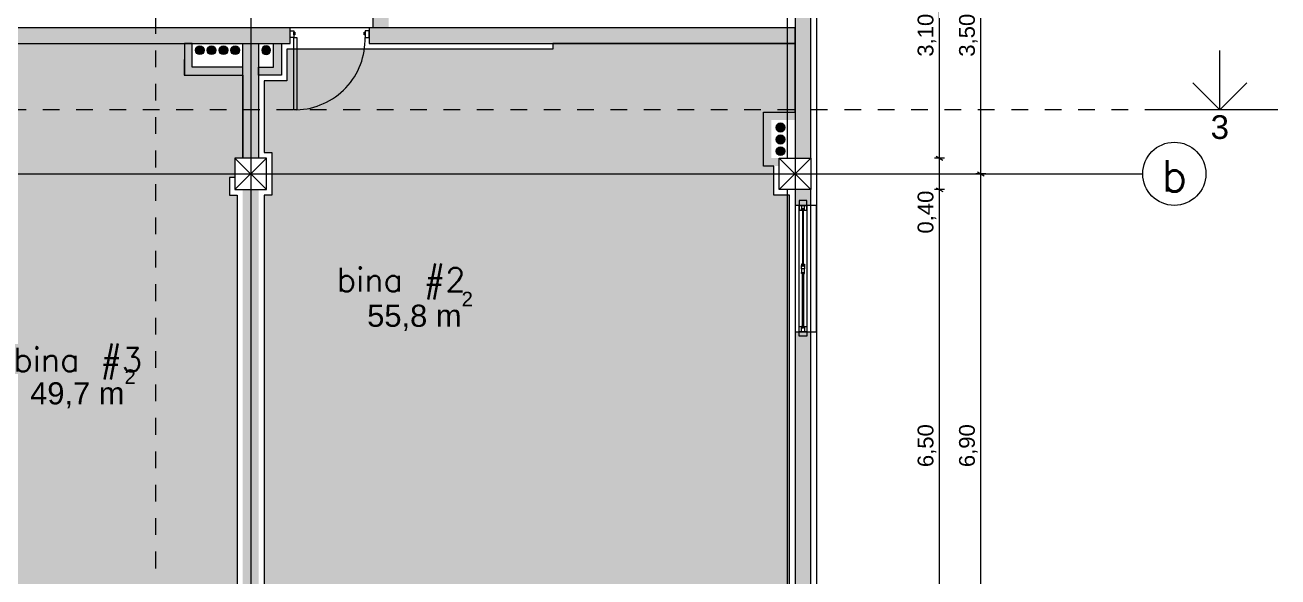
# Model space of a CAD drawing. Header units: metres. Extents: x 476297 to 476657, y 4620828 to 4621206.
# Drawn here: x 476422.5 to 476438.38, y 4621028.39 to 4621035.38 of the extents above; entities that cross this region are included whole.
import ezdxf

# ---------------------------------------------------------------- set-up
doc = ezdxf.new("R2010")
doc.units = ezdxf.units.M
doc.header["$MEASUREMENT"] = 0
doc.linetypes.add('Dashed', pattern=[0.423333, 0.211667, -0.211667])
for name, color, linetype in [('0_Pen_No__42_Pen_No__250', 7, 'Continuous'), ('2D Drafting - General_Pen_No__1', 7, 'Continuous'), ('2D Drafting - General_Pen_No__1_Pen_No__7', 7, 'Continuous'), ('2D Drafting - General_Pen_No__250_Pen_No__7', 7, 'Continuous'), ('Annotation - Text_Pen_No__7', 7, 'Continuous'), ('Doors_Pen_No__7_Pen_No__7', 7, 'Continuous'), ('G-Anno-Nplt', 7, 'Continuous'), ('kar-panjara_Pen_No__7_Pen_No__7', 7, 'Continuous'), ('New.', 7, 'Continuous'), ('New0_Pen_No__250', 7, 'Continuous'), ('Newreg_nak', 7, 'Continuous'), ('Newshenobebi', 7, 'Continuous'), ('shaxtebi da milebi_Pen_No__1_Pen_No__1', 7, 'Continuous'), ('shaxtebi da milebi_Pen_No__5_Pen_No__250', 7, 'Continuous'), ('shaxtebi da milebi_Pen_No__5_Pen_No__5', 7, 'Continuous'), ('zoma', 7, 'Continuous'), ('zoma_Pen_No__5', 7, 'Continuous')]:
    doc.layers.add(name, color=color, linetype=linetype)
doc.styles.add('GENERATED_STYLE_1', font='arial.ttf')
doc.styles.add('GENERATED_STYLE_2', font='arial.ttf')
doc.dimstyles.new('GENERATED_STYLE__1', dxfattribs={"dimtxt": 0.2, "dimasz": 0.064421, "dimexe": 0.18, "dimexo": 0.003, "dimgap": 0.09, "dimtad": 1, "dimtih": 1, "dimtoh": 1, "dimzin": 0, "dimdsep": 46, "dimtxsty": 'GENERATED_STYLE_2', "dimblk": 'ARROWHEAD_2', "dimblk1": 'ARROWHEAD_2', "dimblk2": 'ARROWHEAD_2', "dimcen": 0.09, "dimclrd": 142, "dimclre": 142, "dimclrt": 142, "dimadec": 0, "dimazin": 0, "dimtfac": 1, "dimtdec": 4, "dimtmove": 0, "dimatfit": 3, "dimfxl": 1, "dimtolj": 1, "dimtzin": 0, "dimarcsym": 0})
doc.dimstyles.new('GENERATED_STYLE__11', dxfattribs={"dimtxt": 0.2, "dimasz": 0.064421, "dimexe": 0.18, "dimexo": 0.003, "dimgap": 0.09, "dimtad": 1, "dimzin": 0, "dimdsep": 46, "dimtxsty": 'GENERATED_STYLE_2', "dimblk": 'ARROWHEAD_2', "dimblk1": 'ARROWHEAD_2', "dimblk2": 'ARROWHEAD_2', "dimcen": 0.09, "dimclrd": 142, "dimclre": 142, "dimclrt": 142, "dimadec": 0, "dimazin": 0, "dimtfac": 1, "dimtdec": 4, "dimtmove": 0, "dimatfit": 3, "dimfxl": 1, "dimtolj": 1, "dimtzin": 0, "dimarcsym": 0})

# ---------------------------------------------------------------- blocks, each defined once
blk = doc.blocks.new('*D199', base_point=(476844.527, 4621385.791))
at = {"layer": 'zoma', "color": 142, "linetype": 'Continuous', "lineweight": 0, "transparency": 16777216}
for p, q in [((476418.68, 4621061.905), (476418.631, 4621061.821)), ((476418.656, 4621061.799), (476418.656, 4621061.926)), ((476418.656, 4621061.863), (476425.156, 4621061.863)), ((476425.18, 4621061.905), (476425.131, 4621061.821)), ((476425.156, 4621061.799), (476425.156, 4621061.926))]:
    blk.add_line(p, q, dxfattribs=at)
at = {"layer": 'zoma', "color": 142, "lineweight": 0, "transparency": 16777216, "char_height": 0.2, "attachment_point": 7, "style": 'GENERATED_STYLE_2'}
for s, insert in [('\\A1;{\\pql;\\fArial CYR|b0|i0|c204|p34;6,50}', (476421.64, 4621061.903)), ('\\A1;{\\pql;\\fArial CYR|b0|i0|c204|p34;0,40}', (476424.599, 4621061.903))]:
    blk.add_mtext(s, dxfattribs=dict(at, insert=insert))
blk = doc.blocks.new('ARROWHEAD_2')
at = {"color": 0, "linetype": 'Continuous', "lineweight": 0}
for p, q in [((0, 0), (-1, 0)), ((-0.38, -0.66), (0.38, 0.66))]:
    blk.add_line(p, q, dxfattribs=at)
blk = doc.blocks.new('*D200', base_point=(476844.527, 4621385.791))
at = {"layer": 'zoma', "color": 142, "linetype": 'Continuous', "lineweight": 0, "transparency": 16777216}
for p, q in [((476425.18, 4621061.905), (476425.131, 4621061.821)), ((476425.156, 4621061.799), (476425.156, 4621061.926)), ((476425.156, 4621061.863), (476425.556, 4621061.863)), ((476425.58, 4621061.905), (476425.531, 4621061.821)), ((476425.556, 4621061.799), (476425.556, 4621061.926))]:
    blk.add_line(p, q, dxfattribs=at)
blk = doc.blocks.new('*D201', base_point=(476844.527, 4621385.791))
at = {"layer": 'zoma', "color": 142, "linetype": 'Continuous', "lineweight": 0, "transparency": 16777216}
for p, q in [((476425.58, 4621061.905), (476425.531, 4621061.821)), ((476425.556, 4621061.799), (476425.556, 4621061.926)), ((476425.556, 4621061.863), (476432.056, 4621061.863)), ((476432.08, 4621061.905), (476432.031, 4621061.821)), ((476432.056, 4621061.799), (476432.056, 4621061.926))]:
    blk.add_line(p, q, dxfattribs=at)
at = {"layer": 'zoma', "color": 142, "lineweight": 0, "transparency": 16777216, "char_height": 0.2, "attachment_point": 7, "style": 'GENERATED_STYLE_2'}
for s, insert in [('\\A1;{\\pql;\\fArial CYR|b0|i0|c204|p34;6,50}', (476428.54, 4621061.903)), ('\\A1;{\\pql;\\fArial CYR|b0|i0|c204|p34;0,40}', (476431.499, 4621061.903))]:
    blk.add_mtext(s, dxfattribs=dict(at, insert=insert))
blk = doc.blocks.new('*D202', base_point=(476844.527, 4621385.791))
at = {"layer": 'zoma', "color": 142, "linetype": 'Continuous', "lineweight": 0, "transparency": 16777216}
for p, q in [((476432.08, 4621061.905), (476432.031, 4621061.821)), ((476432.056, 4621061.799), (476432.056, 4621061.926)), ((476432.056, 4621061.863), (476432.456, 4621061.863)), ((476432.431, 4621061.821), (476432.48, 4621061.905)), ((476432.456, 4621061.799), (476432.456, 4621061.926)), ((476432.456, 4621061.863), (476432.497, 4621061.863))]:
    blk.add_line(p, q, dxfattribs=at)
blk = doc.blocks.new('*D248', base_point=(476844.527, 4621385.791))
at = {"layer": 'zoma', "color": 142, "linetype": 'Continuous', "lineweight": 0, "transparency": 16777216}
for p, q in [((476434.675, 4621033.493), (476434.548, 4621033.493)), ((476434.569, 4621033.517), (476434.653, 4621033.468)), ((476434.611, 4621026.593), (476434.611, 4621033.493)), ((476434.675, 4621026.593), (476434.548, 4621026.593)), ((476434.569, 4621026.617), (476434.653, 4621026.568)), ((476434.611, 4621026.551), (476434.611, 4621026.593))]:
    blk.add_line(p, q, dxfattribs=at)
at = {"layer": 'zoma', "color": 142, "lineweight": 0, "transparency": 16777216, "insert": (476434.571, 4621029.777), "char_height": 0.2, "attachment_point": 7, "rotation": 90, "style": 'GENERATED_STYLE_2'}
blk.add_mtext('\\A1;{\\pql;\\fArial CYR|b0|i0|c204|p34;6,90}', dxfattribs=at)
blk = doc.blocks.new('*D249', base_point=(476844.527, 4621385.791))
at = {"layer": 'zoma', "color": 142, "linetype": 'Continuous', "lineweight": 0, "transparency": 16777216}
for p, q in [((476434.675, 4621036.993), (476434.548, 4621036.993)), ((476434.569, 4621037.017), (476434.653, 4621036.968)), ((476434.611, 4621033.493), (476434.611, 4621036.993)), ((476434.675, 4621033.493), (476434.548, 4621033.493)), ((476434.569, 4621033.517), (476434.653, 4621033.468))]:
    blk.add_line(p, q, dxfattribs=at)
at = {"layer": 'zoma', "color": 142, "lineweight": 0, "transparency": 16777216, "insert": (476434.571, 4621034.977), "char_height": 0.2, "attachment_point": 7, "rotation": 90, "style": 'GENERATED_STYLE_2'}
blk.add_mtext('\\A1;{\\pql;\\fArial CYR|b0|i0|c204|p34;3,50}', dxfattribs=at)
blk = doc.blocks.new('*D266', base_point=(476844.527, 4621385.791))
at = {"layer": 'zoma', "color": 142, "linetype": 'Continuous', "lineweight": 0, "transparency": 16777216}
for p, q in [((476434.15, 4621033.293), (476434.022, 4621033.293)), ((476434.044, 4621033.317), (476434.128, 4621033.268)), ((476434.086, 4621026.793), (476434.086, 4621033.293)), ((476434.15, 4621026.793), (476434.022, 4621026.793)), ((476434.044, 4621026.817), (476434.128, 4621026.768))]:
    blk.add_line(p, q, dxfattribs=at)
at = {"layer": 'zoma', "color": 142, "lineweight": 0, "transparency": 16777216, "char_height": 0.2, "attachment_point": 7, "rotation": 90, "style": 'GENERATED_STYLE_2'}
for s, insert in [('\\A1;{\\pql;\\fArial CYR|b0|i0|c204|p34;0,40}', (476434.046, 4621032.736)), ('\\A1;{\\pql;\\fArial CYR|b0|i0|c204|p34;6,50}', (476434.046, 4621029.777))]:
    blk.add_mtext(s, dxfattribs=dict(at, insert=insert))
blk = doc.blocks.new('*D267', base_point=(476844.527, 4621385.791))
at = {"layer": 'zoma', "color": 142, "linetype": 'Continuous', "lineweight": 0, "transparency": 16777216}
for p, q in [((476434.15, 4621033.693), (476434.022, 4621033.693)), ((476434.044, 4621033.717), (476434.128, 4621033.668)), ((476434.086, 4621033.293), (476434.086, 4621033.693)), ((476434.15, 4621033.293), (476434.022, 4621033.293)), ((476434.044, 4621033.317), (476434.128, 4621033.268))]:
    blk.add_line(p, q, dxfattribs=at)
blk = doc.blocks.new('*D268', base_point=(476844.527, 4621385.791))
at = {"layer": 'zoma', "color": 142, "linetype": 'Continuous', "lineweight": 0, "transparency": 16777216}
for p, q in [((476434.15, 4621036.793), (476434.022, 4621036.793)), ((476434.044, 4621036.817), (476434.128, 4621036.768)), ((476434.086, 4621033.693), (476434.086, 4621036.793)), ((476434.15, 4621033.693), (476434.022, 4621033.693)), ((476434.044, 4621033.717), (476434.128, 4621033.668))]:
    blk.add_line(p, q, dxfattribs=at)
at = {"layer": 'zoma', "color": 142, "lineweight": 0, "transparency": 16777216, "char_height": 0.2, "attachment_point": 7, "rotation": 90, "style": 'GENERATED_STYLE_2'}
for s, insert in [('\\A1;{\\pql;\\fArial CYR|b0|i0|c204|p34;0,40}', (476434.046, 4621036.236)), ('\\A1;{\\pql;\\fArial CYR|b0|i0|c204|p34;3,10}', (476434.046, 4621034.977))]:
    blk.add_mtext(s, dxfattribs=dict(at, insert=insert))

msp = doc.modelspace()

# ---------------------------------------------------------------- hatches: boundary and pattern name
at = {"layer": '2D Drafting - General_Pen_No__250_Pen_No__7', "linetype": 'Continuous', "lineweight": 0}
for points in [[(476432.256, 4621036.793), (476432.456, 4621036.793), (476432.456, 4621033.693), (476432.256, 4621033.693)], [(476427.106, 4621035.743), (476426.906, 4621035.743), (476426.906, 4621035.343), (476427.106, 4621035.343)], [(476425.856, 4621035.343), (476422.106, 4621035.343), (476422.106, 4621035.143), (476425.856, 4621035.143)], [(476432.256, 4621035.343), (476426.856, 4621035.343), (476426.856, 4621035.143), (476432.256, 4621035.143)], [(476424.616, 4621035.143), (476424.516, 4621035.143), (476424.516, 4621034.743), (476425.256, 4621034.743), (476425.256, 4621034.843), (476424.616, 4621034.843)], [(476425.256, 4621033.693), (476425.256, 4621035.143), (476425.456, 4621035.143), (476425.456, 4621033.693)], [(476425.646, 4621035.143), (476425.746, 4621035.143), (476425.746, 4621034.743), (476425.456, 4621034.743), (476425.456, 4621034.843), (476425.646, 4621034.843)], [(476432.256, 4621034.274), (476432.256, 4621034.174), (476431.956, 4621034.174), (476431.956, 4621033.693), (476432.056, 4621033.693), (476432.056, 4621033.592), (476431.856, 4621033.592), (476431.856, 4621034.274)], [(476425.256, 4621026.793), (476425.256, 4621033.293), (476425.456, 4621033.293), (476425.456, 4621026.793)], [(476432.256, 4621033.293), (476432.456, 4621033.293), (476432.456, 4621033.093), (476432.256, 4621033.093)], [(476432.256, 4621031.493), (476432.456, 4621031.493), (476432.456, 4621026.793), (476432.256, 4621026.793)]]:
    msp.add_hatch(color=7, dxfattribs=at).paths.add_polyline_path(points)
at = {"layer": 'G-Anno-Nplt', "linetype": 'Continuous', "lineweight": 0}
for points in [[(476425.256, 4621033.693), (476425.156, 4621033.693), (476425.156, 4621033.447), (476425.086, 4621033.447), (476425.086, 4621033.223), (476425.186, 4621033.223), (476425.186, 4621026.863), (476425.086, 4621026.863), (476425.086, 4621026.663), (476418.726, 4621026.663), (476418.726, 4621026.863), (476418.676, 4621026.863), (476418.676, 4621032.973), (476421.076, 4621032.973), (476421.076, 4621035.073), (476422.226, 4621035.073), (476422.226, 4621035.143), (476424.516, 4621035.143), (476424.515, 4621034.743), (476425.256, 4621034.743)], [(476425.526, 4621033.223), (476425.526, 4621026.863), (476425.626, 4621026.863), (476425.626, 4621026.663), (476431.986, 4621026.663), (476431.986, 4621026.863), (476432.186, 4621026.863), (476432.186, 4621033.223), (476431.986, 4621033.223), (476431.986, 4621033.592), (476431.856, 4621033.592), (476431.856, 4621034.274), (476432.256, 4621034.274), (476432.256, 4621035.073), (476432.256, 4621035.143), (476429.186, 4621035.143), (476429.186, 4621035.073), (476425.816, 4621035.073), (476425.816, 4621034.673), (476425.526, 4621034.673), (476425.526, 4621033.763), (476425.626, 4621033.763), (476425.626, 4621033.223)]]:
    msp.add_hatch(color=167, dxfattribs=at).paths.add_polyline_path(points)
at = {"layer": 'shaxtebi da milebi_Pen_No__1_Pen_No__1', "linetype": 'Continuous', "lineweight": 0}
for points in [[(476425.106, 4621035.058, -1), (476425.216, 4621035.058, -1)], [(476425.606, 4621035.058, 1), (476425.496, 4621035.058, 1)], [(476432.071, 4621033.834, 1), (476432.071, 4621033.724, 1)]]:
    msp.add_hatch(color=1, dxfattribs=at).paths.add_polyline_path(points)
at = {"layer": 'shaxtebi da milebi_Pen_No__5_Pen_No__5', "linetype": 'Continuous', "lineweight": 0}
for color, points in [(251, [(476424.711, 4621035.113, -1), (476424.711, 4621035.003, -1)]), (251, [(476424.861, 4621035.113, -1), (476424.861, 4621035.003, -1)]), (5, [(476425.011, 4621035.113, -1), (476425.011, 4621035.003, -1)]), (251, [(476432.071, 4621034.024, -1), (476432.071, 4621034.134, -1)]), (251, [(476432.071, 4621033.874, -1), (476432.071, 4621033.984, -1)])]:
    msp.add_hatch(color=color, dxfattribs=at).paths.add_polyline_path(points)

# ---------------------------------------------------------------- linework, layer by layer
at = {"layer": '0_Pen_No__42_Pen_No__250', "color": 5, "linetype": 'Continuous', "lineweight": 0}
msp.add_circle((476437.062, 4621033.493), 0.4, dxfattribs=at)
at = {"layer": '2D Drafting - General_Pen_No__1', "color": 7, "linetype": 'Continuous', "lineweight": 0}
for p, q in [((476425.556, 4621033.293), (476425.156, 4621033.693)), ((476425.156, 4621033.293), (476425.556, 4621033.693)), ((476432.456, 4621033.293), (476432.056, 4621033.693)), ((476432.056, 4621033.293), (476432.456, 4621033.693))]:
    msp.add_line(p, q, dxfattribs=at)
at = {"layer": '2D Drafting - General_Pen_No__1', "color": 7, "linetype": 'Continuous', "lineweight": 0, "flags": 128}
for points in [[(476432.456, 4621033.693), (476432.456, 4621036.793), (476432.156, 4621036.793), (476432.156, 4621033.693)], [(476425.156, 4621033.293), (476425.556, 4621033.293), (476425.556, 4621033.693), (476425.156, 4621033.693)], [(476432.456, 4621033.293), (476432.056, 4621033.293), (476432.056, 4621033.693), (476432.456, 4621033.693)], [(476432.456, 4621026.793), (476432.456, 4621033.293), (476432.156, 4621033.293), (476432.156, 4621026.793)]]:
    msp.add_lwpolyline(points, close=True, dxfattribs=at)
at = {"layer": '2D Drafting - General_Pen_No__1_Pen_No__7', "color": 7, "linetype": 'Continuous', "lineweight": 0}
msp.add_arc((476425.914, 4621035.197), 0.893, 271.6038, 1.6038, dxfattribs=at)
at = {"layer": '2D Drafting - General_Pen_No__250_Pen_No__7', "color": 7, "linetype": 'Continuous', "lineweight": 0, "flags": 128}
for points in [[(476425.856, 4621035.343), (476422.106, 4621035.343), (476422.106, 4621035.143), (476425.856, 4621035.143)], [(476432.256, 4621035.343), (476426.856, 4621035.343), (476426.856, 4621035.143), (476432.256, 4621035.143)], [(476424.616, 4621035.143), (476424.516, 4621035.143), (476424.516, 4621034.743), (476425.256, 4621034.743), (476425.256, 4621034.843), (476424.616, 4621034.843)], [(476425.256, 4621033.693), (476425.256, 4621035.143), (476425.456, 4621035.143), (476425.456, 4621033.693)], [(476425.646, 4621035.143), (476425.746, 4621035.143), (476425.746, 4621034.743), (476425.456, 4621034.743), (476425.456, 4621034.843), (476425.646, 4621034.843)]]:
    msp.add_lwpolyline(points, close=True, dxfattribs=at)
at = {"layer": 'Doors_Pen_No__7_Pen_No__7', "color": 7, "linetype": 'Continuous', "lineweight": 0, "flags": 128}
for points in [[(476425.856, 4621035.306), (476425.905, 4621035.306), (476425.905, 4621035.222), (476425.856, 4621035.222)], [(476425.905, 4621035.288), (476425.916, 4621035.288), (476425.916, 4621035.255), (476425.905, 4621035.255)], [(476426.795, 4621035.288), (476426.806, 4621035.288), (476426.806, 4621035.255), (476426.795, 4621035.255)], [(476426.856, 4621035.306), (476426.806, 4621035.306), (476426.806, 4621035.222), (476426.856, 4621035.222)], [(476425.905, 4621035.222), (476425.939, 4621035.222), (476425.939, 4621034.304), (476425.905, 4621034.304)]]:
    msp.add_lwpolyline(points, close=True, dxfattribs=at)
at = {"layer": 'G-Anno-Nplt', "color": 7, "linetype": 'Continuous', "lineweight": 0, "flags": 128}
for points in [[(476425.256, 4621033.693), (476425.156, 4621033.693), (476425.156, 4621033.447), (476425.086, 4621033.447), (476425.086, 4621033.223), (476425.186, 4621033.223), (476425.186, 4621026.863), (476425.086, 4621026.863), (476425.086, 4621026.663), (476418.726, 4621026.663), (476418.726, 4621026.863), (476418.676, 4621026.863), (476418.676, 4621032.973), (476421.076, 4621032.973), (476421.076, 4621035.073), (476422.226, 4621035.073), (476422.226, 4621035.143), (476424.516, 4621035.143), (476424.515, 4621034.743), (476425.256, 4621034.743)], [(476425.526, 4621033.223), (476425.526, 4621026.863), (476425.626, 4621026.863), (476425.626, 4621026.663), (476431.986, 4621026.663), (476431.986, 4621026.863), (476432.186, 4621026.863), (476432.186, 4621033.223), (476431.986, 4621033.223), (476431.986, 4621033.592), (476431.856, 4621033.592), (476431.856, 4621034.274), (476432.256, 4621034.274), (476432.256, 4621035.073), (476432.256, 4621035.143), (476429.186, 4621035.143), (476429.186, 4621035.073), (476425.816, 4621035.073), (476425.816, 4621034.673), (476425.526, 4621034.673), (476425.526, 4621033.763), (476425.626, 4621033.763), (476425.626, 4621033.223)]]:
    msp.add_lwpolyline(points, close=True, dxfattribs=at)
at = {"layer": 'kar-panjara_Pen_No__7_Pen_No__7', "color": 7, "linetype": 'Continuous', "lineweight": 0, "flags": 128}
for points in [[(476432.406, 4621033.033), (476432.406, 4621033.153), (476432.306, 4621033.153), (476432.306, 4621033.033)], [(476432.306, 4621031.493), (476432.306, 4621033.093), (476432.406, 4621033.093), (476432.406, 4621031.493)], [(476432.336, 4621033.093), (476432.336, 4621033.048), (476432.351, 4621033.048), (476432.361, 4621033.048), (476432.361, 4621033.033), (476432.376, 4621033.033), (476432.376, 4621033.093)], [(476432.336, 4621033.033), (476432.336, 4621033.048), (476432.351, 4621033.048), (476432.351, 4621033.033)], [(476432.351, 4621033.048), (476432.351, 4621032.324), (476432.361, 4621032.324), (476432.361, 4621033.048)], [(476432.336, 4621032.288), (476432.336, 4621032.333), (476432.351, 4621032.333), (476432.361, 4621032.333), (476432.361, 4621032.348), (476432.376, 4621032.348), (476432.376, 4621032.288)], [(476432.336, 4621032.348), (476432.336, 4621032.333), (476432.351, 4621032.333), (476432.351, 4621032.348)], [(476432.336, 4621032.288), (476432.336, 4621032.243), (476432.351, 4621032.243), (476432.361, 4621032.243), (476432.361, 4621032.228), (476432.376, 4621032.228), (476432.376, 4621032.288)], [(476432.336, 4621032.228), (476432.336, 4621032.243), (476432.351, 4621032.243), (476432.351, 4621032.228)], [(476432.351, 4621031.543), (476432.351, 4621032.243), (476432.361, 4621032.243), (476432.361, 4621031.543)], [(476432.406, 4621031.558), (476432.406, 4621031.438), (476432.306, 4621031.438), (476432.306, 4621031.558)], [(476432.336, 4621031.493), (476432.336, 4621031.543), (476432.351, 4621031.543), (476432.361, 4621031.543), (476432.361, 4621031.558), (476432.376, 4621031.558), (476432.376, 4621031.493)], [(476432.336, 4621031.558), (476432.336, 4621031.543), (476432.351, 4621031.543), (476432.351, 4621031.558)]]:
    msp.add_lwpolyline(points, close=True, dxfattribs=at)
at = {"layer": 'New0_Pen_No__250', "color": 7, "linetype": 'Continuous', "lineweight": 0, "flags": 128}
msp.add_lwpolyline([(476416.906, 4621035.343), (476416.906, 4621036.843), (476418.256, 4621036.843), (476418.256, 4621036.793), (476418.656, 4621036.793), (476418.656, 4621037.193), (476418.456, 4621037.193), (476418.456, 4621043.692), (476418.656, 4621043.692), (476418.656, 4621043.893), (476421.356, 4621043.893), (476421.356, 4621036.843), (476425.156, 4621036.843), (476425.156, 4621036.793), (476425.556, 4621036.793), (476425.556, 4621036.843), (476426.906, 4621036.843), (476426.906, 4621035.343)], close=True, dxfattribs=at)
at = {"layer": 'Newreg_nak', "color": 7, "linetype": 'Continuous', "lineweight": 0, "flags": 128}
msp.add_lwpolyline([(476432.456, 4621044.093), (476432.526, 4621044.093), (476432.526, 4621026.323), (476425.156, 4621026.323)], dxfattribs=at)
msp.add_lwpolyline([(476432.256, 4621031.493), (476432.526, 4621031.493), (476432.526, 4621033.093), (476432.256, 4621033.093)], close=True, dxfattribs=at)
at = {"layer": 'Newshenobebi', "color": 1, "linetype": 'Dashed', "lineweight": 0}
for points in [[(476424.152, 4621023.838), (476424.152, 4621048.666)], [(476436.902, 4621034.304), (476385.829, 4621034.304)]]:
    msp.add_lwpolyline(points, dxfattribs=at)
at = {"layer": 'Newshenobebi', "color": 1, "linetype": 'Continuous', "lineweight": 0}
for points in [[(476437.639, 4621034.304), (476437.639, 4621035.057)], [(476437.639, 4621034.304), (476437.298, 4621034.645)], [(476437.639, 4621034.304), (476437.98, 4621034.645)], [(476438.376, 4621034.304), (476436.902, 4621034.304)]]:
    msp.add_lwpolyline(points, dxfattribs=at)
at = {"layer": 'shaxtebi da milebi_Pen_No__1_Pen_No__1', "color": 1, "linetype": 'Continuous', "lineweight": 0, "flags": 128}
for points in [[(476425.106, 4621035.058, -1), (476425.216, 4621035.058, -1)], [(476425.606, 4621035.058, 1), (476425.496, 4621035.058, 1)], [(476432.071, 4621033.834, -1), (476432.071, 4621033.724, -1)]]:
    msp.add_lwpolyline(points, format="xyb", close=True, dxfattribs=at)
at = {"layer": 'shaxtebi da milebi_Pen_No__5_Pen_No__250', "color": 251, "linetype": 'Continuous', "lineweight": 0, "flags": 128}
for points in [[(476432.071, 4621034.024, 1), (476432.071, 4621034.134, 1)], [(476432.071, 4621033.874, 1), (476432.071, 4621033.984, 1)]]:
    msp.add_lwpolyline(points, format="xyb", close=True, dxfattribs=at)
at = {"layer": 'shaxtebi da milebi_Pen_No__5_Pen_No__5', "color": 251, "linetype": 'Continuous', "lineweight": 0, "flags": 128}
for points in [[(476424.711, 4621035.113, -1), (476424.711, 4621035.003, -1)], [(476424.861, 4621035.113, -1), (476424.861, 4621035.003, -1)], [(476432.071, 4621034.024, -1), (476432.071, 4621034.134, -1)], [(476432.071, 4621033.874, -1), (476432.071, 4621033.984, -1)]]:
    msp.add_lwpolyline(points, format="xyb", close=True, dxfattribs=at)
at = {"layer": 'shaxtebi da milebi_Pen_No__5_Pen_No__5', "color": 5, "linetype": 'Continuous', "lineweight": 0, "flags": 128}
msp.add_lwpolyline([(476425.011, 4621035.113, -1), (476425.011, 4621035.003, -1)], format="xyb", close=True, dxfattribs=at)
at = {"layer": 'zoma_Pen_No__5', "color": 5, "linetype": 'Continuous', "lineweight": 0}
for p, q in [((476425.356, 4621047.602), (476425.356, 4621022.891)), ((476432.256, 4621047.602), (476432.256, 4621022.891)), ((476386.775, 4621033.493), (476436.662, 4621033.493)), ((476386.775, 4621033.493), (476436.662, 4621033.493))]:
    msp.add_line(p, q, dxfattribs=at)

# ---------------------------------------------------------------- texts
at = {"layer": 'Annotation - Text_Pen_No__7', "color": 5, "linetype": 'Continuous', "lineweight": 0, "insert": (476437.064, 4621033.667), "char_height": 0.4, "attachment_point": 2}
msp.add_mtext('\\A1;{\\pqc;\\Ftxt.shx;b}', dxfattribs=at)
at = {"layer": 'Annotation - Text_Pen_No__7', "color": 142, "linetype": 'Continuous', "lineweight": 0, "char_height": 0.3, "attachment_point": 2}
for s, insert in [('\\A1;{\\pqc;\\Ftxt.shx;bina #\\Ftxt.shx;2}', (476427.264, 4621032.3)), ('\\A1;{\\pqc;\\Ftxt.shx;bina #\\Ftxt.shx;3}', (476423.165, 4621031.287))]:
    msp.add_mtext(s, dxfattribs=dict(at, insert=insert))
at = {"layer": 'G-Anno-Nplt', "color": 142, "lineweight": 0, "insert": (476426.833, 4621031.503), "char_height": 0.28, "attachment_point": 7, "style": 'GENERATED_STYLE_1'}
msp.add_mtext('{\\fArial|b0|i0|c0|p34;55,8 m{\\H0.66x;\\S2^  ;}}', dxfattribs=at)
at = {"layer": 'G-Anno-Nplt', "color": 142, "lineweight": 0, "insert": (476422.561, 4621030.52), "char_height": 0.28, "attachment_point": 7, "rotation": 0, "style": 'GENERATED_STYLE_1'}
msp.add_mtext('{\\fArial|b0|i0|c0|p34;49,7 m{\\H0.66x;\\S2^  ;}}', dxfattribs=at)
at = {"layer": 'New.', "color": 1, "linetype": 'Continuous', "lineweight": 0, "insert": (476437.639, 4621034.235), "char_height": 0.3, "attachment_point": 2, "style": 'GENERATED_STYLE_1'}
msp.add_mtext('\\A1;{\\pqc;\\fArial|b0|i0|c0|p34;3}', dxfattribs=at)

# ---------------------------------------------------------------- dimensions: what is measured, and where the dimension line sits
at = {"layer": 'zoma', "color": 142, "linetype": 'Continuous', "lineweight": 0}
for base, p1, p2, picture, middle in [((476425.156, 4621061.863), (476418.656, 4621028.757), (476425.156, 4621028.757), '*D199', (476421.9, 4621062.003)), ((476432.056, 4621061.863), (476425.556, 4621028.757), (476432.056, 4621028.757), '*D201', (476428.8, 4621062.003)), ((476425.556, 4621061.863), (476425.156, 4621028.757), (476425.556, 4621028.757), '*D200', (476424.859, 4621062.003)), ((476432.456, 4621061.863), (476432.056, 4621028.757), (476432.456, 4621028.757), '*D202', (476431.759, 4621062.003))]:
    dim = msp.add_linear_dim(base=base, p1=p1, p2=p2, dimstyle='GENERATED_STYLE__1', dxfattribs=at)
    dim.commit()
    dim.dimension.update_dxf_attribs({"geometry": picture, "text_midpoint": middle, "dimtype": 160})
for base, p1, p2, picture, middle in [((476434.611, 4621036.993), (476436.063, 4621033.493), (476435.14, 4621036.993), '*D249', (476434.471, 4621035.236)), ((476434.086, 4621036.793), (476432.456, 4621033.693), (476432.456, 4621036.793), '*D268', (476433.946, 4621035.236)), ((476434.086, 4621033.693), (476432.456, 4621033.293), (476432.456, 4621033.693), '*D267', (476433.946, 4621032.996)), ((476434.611, 4621033.493), (476436.063, 4621026.593), (476436.063, 4621033.493), '*D248', (476434.471, 4621030.036)), ((476434.086, 4621033.293), (476432.456, 4621026.793), (476432.456, 4621033.293), '*D266', (476433.946, 4621030.036))]:
    dim = msp.add_linear_dim(base=base, p1=p1, p2=p2, angle=90, dimstyle='GENERATED_STYLE__11', dxfattribs=at)
    dim.commit()
    dim.dimension.update_dxf_attribs({"geometry": picture, "text_midpoint": middle, "dimtype": 160, "text_rotation": 90})

doc.saveas('drawing.dxf')
